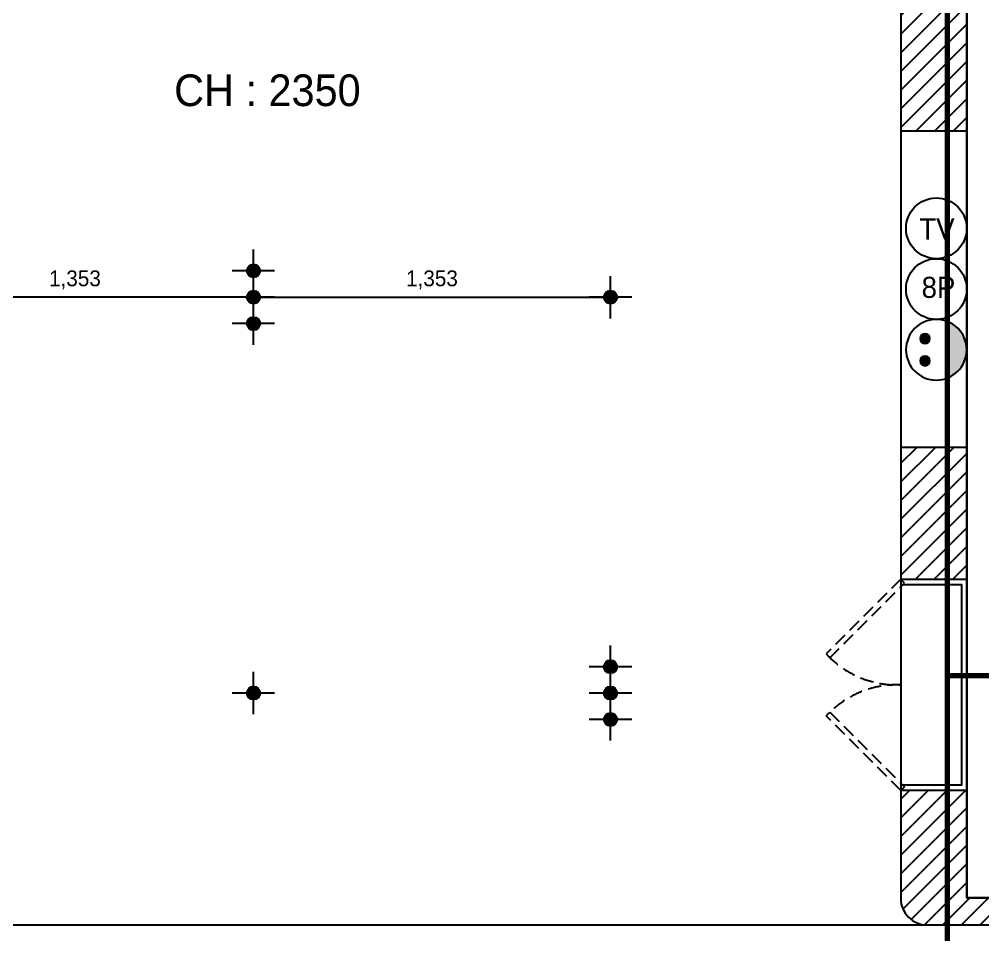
# Model space of a CAD drawing. Header units: millimetres. Extents: x 236955 to 308542, y 30900 to 88969.
# Drawn here: x 294221 to 297872, y 61652 to 65121 of the extents above; entities that cross this region are included whole.
import ezdxf

# ---------------------------------------------------------------- set-up
doc = ezdxf.new("R2010")
doc.units = ezdxf.units.MM
doc.header["$LTSCALE"] = 100
doc.header["$PDMODE"] = 3
doc.linetypes.add('DASHED', pattern=[0.75, 0.5, -0.25])
doc.linetypes.add('HID2', pattern=[1, 0.5, -0.5])
doc.layers.get('DEFPOINTS').update_dxf_attribs({"color": 248})
for name, color, linetype in [('0-ELC TEXT', 7, 'Continuous'), ('03-WAL NEW', 3, 'Continuous'), ('06-FUR', 6, 'Continuous'), ('07-DIM WAL', 5, 'Continuous'), ('3.기호.계단선', 30, 'Continuous'), ('CEIL-LIGHT', 7, 'Continuous'), ('CO-BATH', 6, 'Continuous'), ('F-WALL1', 2, 'Continuous'), ('FUR', 8, 'DASHED'), ('RC-LIGHT', 7, 'Continuous'), ('설비', 140, 'Continuous')]:
    doc.layers.add(name, color=color, linetype=linetype)
doc.styles.add('HY 울릉도 L', font='')
doc.styles.add('코레일둥고', font='Korail_Round_Gothic_Medium.ttf')
doc.styles.get('HY 울릉도 L').set_extended_font_data('HY울릉도L')
doc.dimstyles.new('30', dxfattribs={"dimscale": 30, "dimtxt": 2, "dimasz": 1, "dimexe": 1, "dimexo": 1, "dimgap": 1, "dimtad": 1, "dimdec": 0, "dimrnd": 0.05, "dimdsep": 46, "dimlunit": 6, "dimtxsty": 'HY 울릉도 L', "dimblk": 'ARCHTICK', "dimcen": 2.5, "dimdle": 1, "dimclrd": 133, "dimclre": 133, "dimclrt": 30, "dimadec": 0, "dimazin": 0, "dimtfac": 1, "dimtdec": 0, "dimtix": 1, "dimtmove": 2, "dimatfit": 3, "dimldrblk": 'ARCHTICK', "dimfxl": 1, "dimlwd": -1, "dimlwe": -1, "dimarcsym": 0})

# ---------------------------------------------------------------- blocks, each defined once
blk = doc.blocks.new('flooor')
at = {"layer": 'F-WALL1'}
blk.add_lwpolyline([(272284.6, 66406.5), (272011.6, 66406.5), (272011.6, 61986.5), (272011.6, 61791.5), (272671.6, 61791.5), (272671.6, 62041.5), (272239.6, 62041.5), (272239.6, 66246.5), (272284.6, 66246.5)], close=True, dxfattribs=at)
blk = doc.blocks.new('vjswjdjeh')
at = {"layer": '03-WAL NEW'}
h = blk.add_hatch(dxfattribs=at)
h.set_pattern_fill('_USER', color=8, scale=50, angle=45, pattern_type=0)
h.set_pattern_definition([(45, (0, 0), (-35.355339, 35.355339), [])])
h.paths.add_polyline_path([(335000.2, 55646.5), (334750.2, 55646.5), (334750.2, 55237, 0.414214), (334850.2, 55137), (335000.2, 55137), (335242.2, 55137), (335242.2, 55239), (335000.2, 55239), (335000.2, 55434)])
h.paths.add_polyline_path([(335000.2, 56946.5), (334750.2, 56946.5), (334750.2, 56446.5), (335000.2, 56446.5)])
h.paths.add_polyline_path([(335000.2, 59854), (334850.2, 59854, 0.414214), (334750.2, 59754), (334750.2, 58146.5), (335000.2, 58146.5)])
blk.add_lwpolyline([(335000.2, 59854), (334850.2, 59854, 0.414214), (334750.2, 59754), (334750.2, 55237, 0.414214), (334850.2, 55137), (335000.2, 55137)], format="xyb", dxfattribs=at)
for points in [[(335000.2, 55239), (335000.2, 59854)], [(334750.2, 58146.5), (335000.2, 58146.5), (335000.2, 56946.5), (334750.2, 56946.5)], [(335000.2, 55137), (335242.2, 55137), (335242.2, 55239), (335000.2, 55239)]]:
    blk.add_lwpolyline(points, dxfattribs=at)
at = {"layer": '06-FUR', "color": 8}
for points in [[(334750.2, 56446.5), (335000.2, 56446.5), (335000.2, 55646.5), (334750.2, 55646.5)], [(334750.2, 56426.5), (334980.2, 56426.5), (334980.2, 55666.5), (334750.2, 55666.5)]]:
    blk.add_lwpolyline(points, dxfattribs=at)
at = {"layer": 'FUR', "color": 8}
for points in [[(334750.2, 56446.5), (334467.3, 56163.7), (334481.5, 56149.5), (334764.3, 56432.4), (334750.2, 56446.5)], [(334750.2, 55646.5), (334467.3, 55929.4), (334481.5, 55943.5), (334764.3, 55660.7), (334750.2, 55646.5)]]:
    blk.add_lwpolyline(points, dxfattribs=at)
for centre, start, end in [((334735.8, 56410.9), 224.2144, 272.2625), ((334735.8, 55682.1), 87.7375, 135.7856)]:
    blk.add_arc(centre, 364.7, start, end, dxfattribs=at)
blk.add_blockref('flooor', (62988.6, -6552.5))
blk = doc.blocks.new('1')
at = {"linetype": 'Continuous'}
h = blk.add_hatch(color=4, dxfattribs=at)
h.dxf.hatch_style = 1
edge = h.paths.add_edge_path()
edge.add_arc((11539653.5, -14273503.8), 37.5, 0, 360)
at = {"color": 1, "linetype": 'Continuous'}
for p, q in [((11539653.5, -14273637.1), (11539653.5, -14273370.5)), ((11539520.2, -14273503.8), (11539786.8, -14273503.8))]:
    blk.add_line(p, q, dxfattribs=at)
at = {"color": 4, "linetype": 'Continuous'}
for radius in [41.5, 37.5]:
    blk.add_circle((11539653.5, -14273503.8), radius, dxfattribs=at)
blk = doc.blocks.new('_ArchTick')
at = {"color": 0, "linetype": 'ByBlock', "const_width": 0.15}
blk.add_lwpolyline([(-0.5, -0.5), (0.5, 0.5)], dxfattribs=at)
blk = doc.blocks.new('*D202')
at = {"layer": '07-DIM WAL', "color": 133}
for p, q in [((293755.6, 64098), (293755.6, 64098)), ((295138.6, 64068), (293725.6, 64068))]:
    blk.add_line(p, q, dxfattribs=at)
at = {"layer": 'DEFPOINTS', "color": 0}
for p in [(293755.6, 64068), (293755.6, 64068), (295108.6, 64068)]:
    blk.add_point(p, dxfattribs=at)
at = {"layer": '07-DIM WAL', "color": 133, "xscale": 30, "yscale": 30, "zscale": 30, "rotation": 180}
blk.add_blockref('_ArchTick', (293755.6, 64068), dxfattribs=at)
at = {"layer": '07-DIM WAL', "color": 133, "xscale": 30, "yscale": 30, "zscale": 30}
blk.add_blockref('_ArchTick', (295108.6, 64068), dxfattribs=at)
at = {"layer": '07-DIM WAL', "color": 30, "insert": (294432.1, 64134), "char_height": 60, "attachment_point": 5, "style": 'HY 울릉도 L'}
blk.add_mtext('1,353', dxfattribs=at)
blk = doc.blocks.new('*D203')
at = {"layer": '07-DIM WAL', "color": 133}
for p, q in [((295078.6, 64068), (296491.6, 64068)), ((296461.6, 64038), (296461.6, 64038))]:
    blk.add_line(p, q, dxfattribs=at)
at = {"layer": 'DEFPOINTS', "color": 0}
for p in [(295108.6, 64068), (296461.6, 64068), (296461.6, 64068)]:
    blk.add_point(p, dxfattribs=at)
at = {"layer": '07-DIM WAL', "color": 133, "xscale": 30, "yscale": 30, "zscale": 30, "rotation": 180}
blk.add_blockref('_ArchTick', (295108.6, 64068), dxfattribs=at)
at = {"layer": '07-DIM WAL', "color": 133, "xscale": 30, "yscale": 30, "zscale": 30}
blk.add_blockref('_ArchTick', (296461.6, 64068), dxfattribs=at)
at = {"layer": '07-DIM WAL', "color": 30, "insert": (295785.1, 64134), "char_height": 60, "attachment_point": 5, "style": 'HY 울릉도 L'}
blk.add_mtext('1,353', dxfattribs=at)
blk = doc.blocks.new('egoo')
at = {"layer": '설비'}
h = blk.add_hatch(color=140, dxfattribs=at)
edge = h.paths.add_edge_path()
edge.add_arc((1015645.3, 443433.7), 22.3, 0, 360)
h = blk.add_hatch(color=140, dxfattribs=at)
edge = h.paths.add_edge_path()
edge.add_arc((1015747.7, 443433.7), 22.3, 0, 360)
h = blk.add_hatch(color=140, dxfattribs=at)
edge = h.paths.add_edge_path()
edge.add_line((1015826.3, 443329.1), (1015566.6, 443329.1))
edge.add_ellipse((1015696.5, 443381.5), major_axis=(99, 99), ratio=1, start_angle=156.9578, end_angle=293.0422)
at = {"layer": '설비', "color": 140}
for centre, radius in [((1015696.5, 443381.5), 140), ((1015645.3, 443433.7), 22.3), ((1015747.7, 443433.7), 22.3)]:
    blk.add_circle(centre, radius, dxfattribs=at)

msp = doc.modelspace()

# ---------------------------------------------------------------- linework, layer by layer
at = {"layer": '3.기호.계단선', "color": 140, "linetype": 'HID2', "const_width": 20}
for points in [[(297738.6, 62634.3), (297738.6, 68758.5), (294749.1, 68758.5), (294749.1, 72379.2)], [(290623.6, 60413.6), (290623.6, 61329.3), (297738.6, 61329.3), (297738.6, 62634.3), (300285.1, 62634.3)]]:
    msp.add_lwpolyline(points, dxfattribs=at)
at = {"layer": 'CEIL-LIGHT'}
for p, q in [((297811.6, 61791.5), (297858.6, 61791.5)), ((292455.6, 61689.5), (297661.6, 61689.5))]:
    msp.add_line(p, q, dxfattribs=at)
at = {"layer": '설비', "color": 140}
for centre in [(297696.6, 64329), (297696.6, 64099)]:
    msp.add_circle(centre, 115, dxfattribs=at)

# ---------------------------------------------------------------- block references
at = {"layer": 'CO-BATH'}
msp.add_blockref('vjswjdjeh', (-37188.6, 6552.5), dxfattribs=at)
at = {"layer": 'RC-LIGHT', "xscale": 0.6024096385271789, "yscale": 0.6024096385271789, "zscale": 0.6024096385271789, "rotation": 90.00000000000001}
for p in [(-8303387.6, -6887430.5), (-8303387.6, -6887530.5), (-8302034.6, -6887530.5), (-8303387.6, -6887630.5), (-8302034.6, -6888930.5), (-8303387.6, -6889030.5), (-8302034.6, -6889030.5), (-8302034.6, -6889130.5)]:
    msp.add_blockref('1', p, dxfattribs=at)
at = {"layer": '설비', "color": 140, "xscale": -0.8214285869294655, "yscale": 0.8214285869294655, "zscale": 0.8214285869294655, "rotation": 90.00000000000007}
msp.add_blockref('egoo', (661902.8, 898191.1), dxfattribs=at)

# ---------------------------------------------------------------- texts
at = {"layer": '0-ELC TEXT', "style": '코레일둥고'}
msp.add_text('CH : 2350', height=120, dxfattribs=at).set_placement((294808.1, 64792.2))
at = {"layer": '설비', "color": 140, "style": '코레일둥고'}
for s, p in [('TV', (297631.9, 64286.6)), ('8P', (297640.7, 64065.4))]:
    msp.add_text(s, height=80, dxfattribs=at).set_placement(p)

# ---------------------------------------------------------------- dimensions: what is measured, and where the dimension line sits
at = {"layer": '07-DIM WAL'}
for base, p2, picture, middle in [((293755.6, 64068), (293755.6, 64068), '*D202', (294432.1, 64134)), ((296461.6, 64068), (296461.6, 64068), '*D203', (295785.1, 64134))]:
    dim = msp.add_linear_dim(base=base, p1=(295108.6, 64068), p2=p2, dimstyle='30', dxfattribs=at)
    dim.commit()
    dim.dimension.update_dxf_attribs({"geometry": picture, "text_midpoint": middle})

doc.saveas('drawing.dxf')
